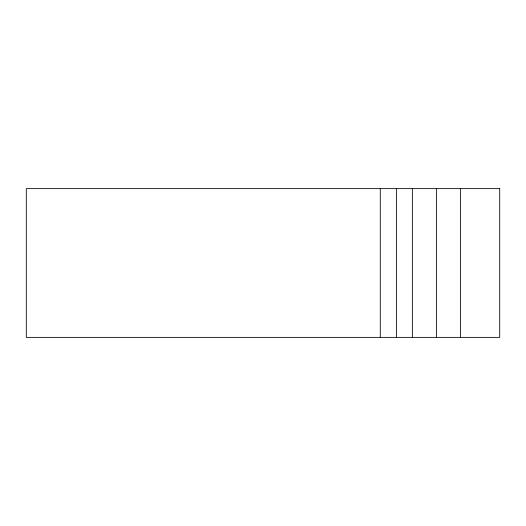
<?xml version="1.0" encoding="UTF-8"?>
<svg xmlns="http://www.w3.org/2000/svg" width="526" height="526" viewBox="0 0 526 526"><rect width="100%" height="100%" fill="white"/><g stroke="black" fill="none" stroke-linecap="round" stroke-linejoin="round"><path stroke-width="0.79" d="M460.605 188.63L460.605 337.37M436.481 188.63L436.481 337.37M412.351 188.63L412.351 337.37M396.466 188.63L396.466 337.37M380.278 188.63L380.278 337.37M499.7 188.63L26.3 188.63L26.3 337.37L499.7 337.37L499.7 188.63"/></g></svg>
